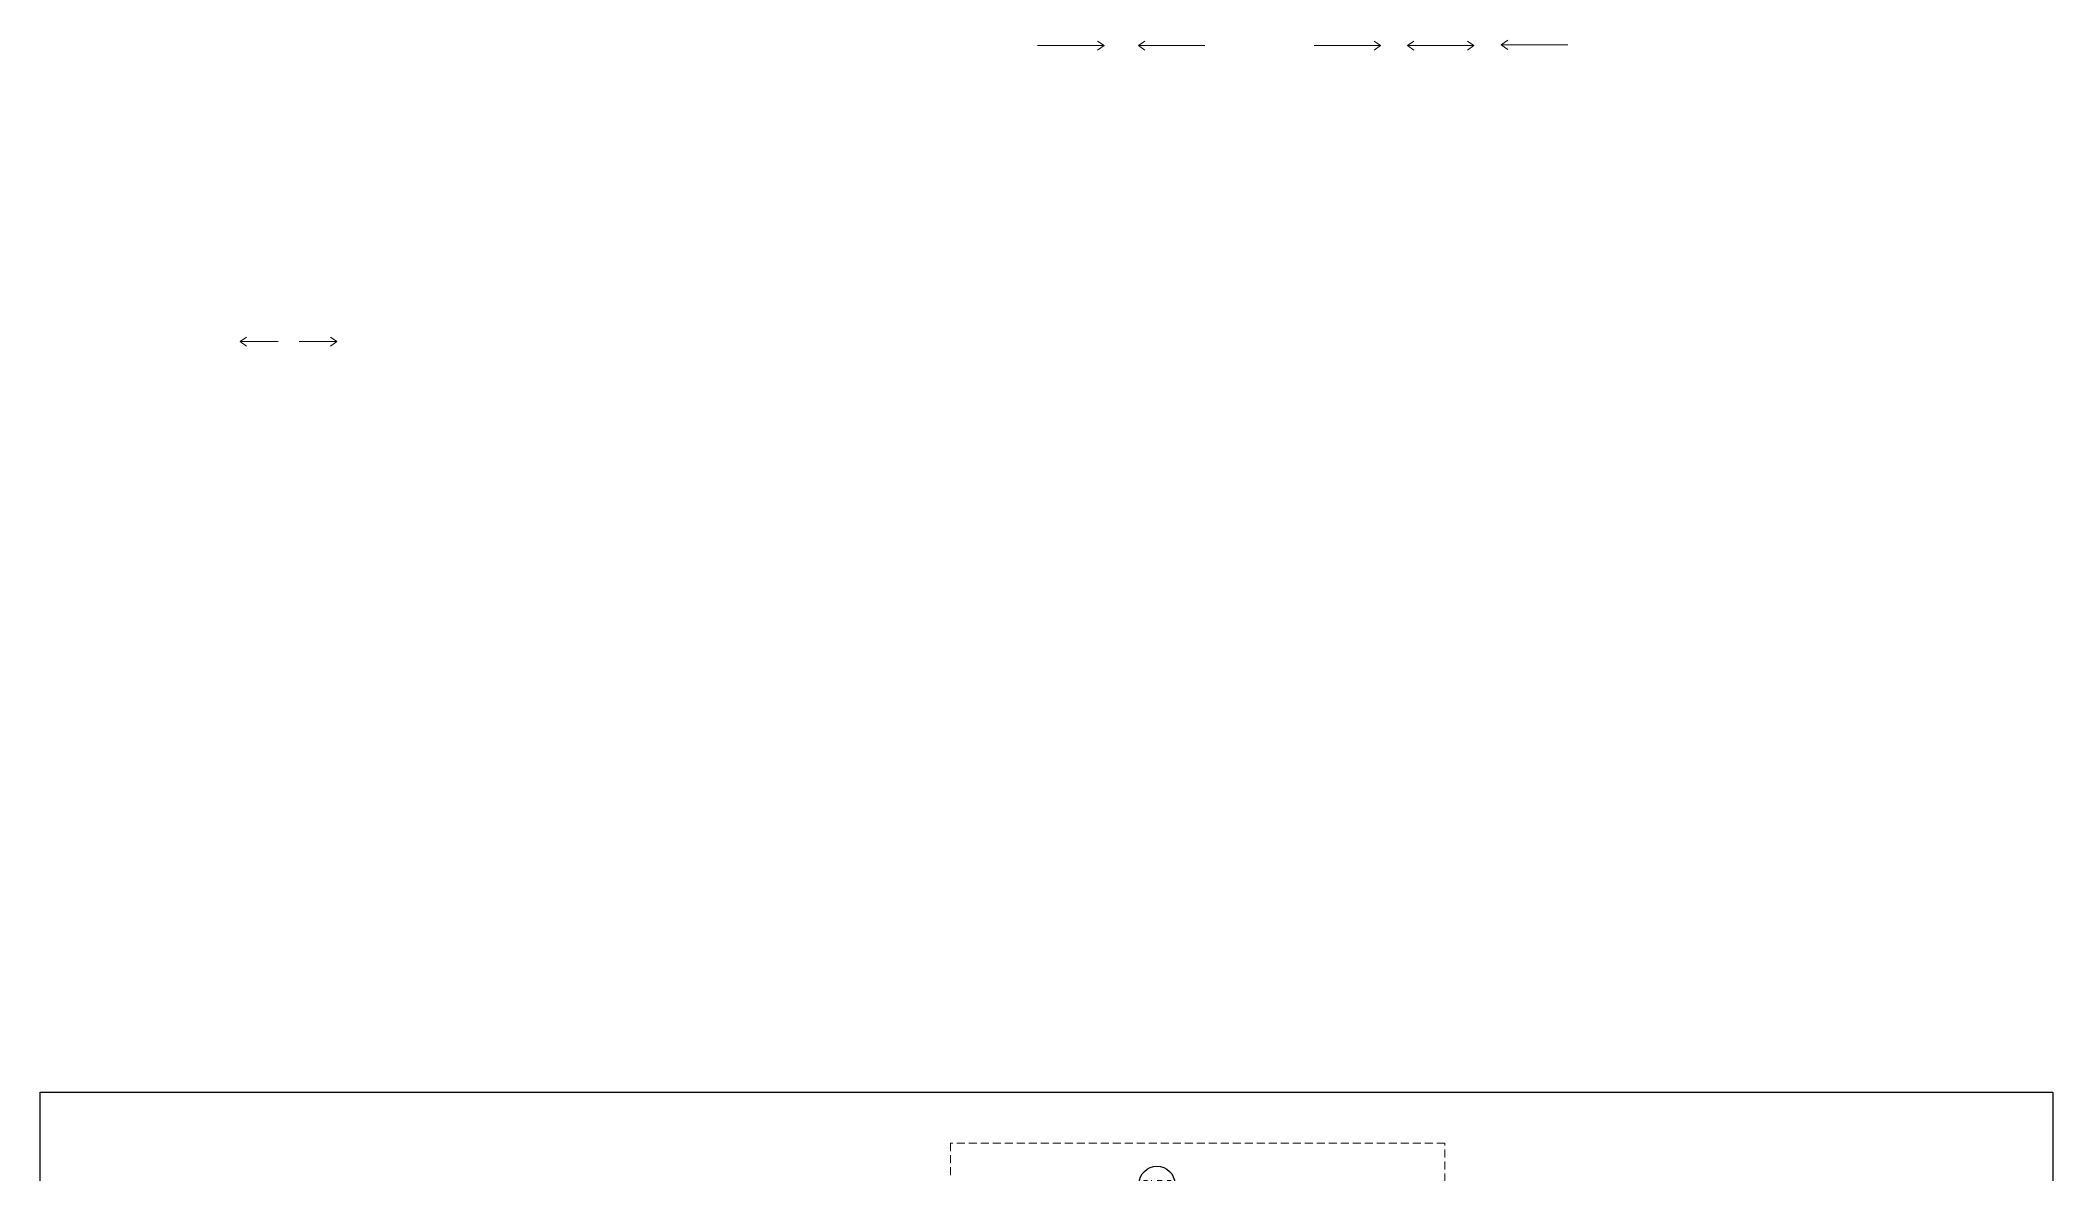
# Model space of a CAD drawing. Header units: inches. Extents: x 211391 to 214260, y -106888 to -102532.
# Drawn here: x 213002 to 214260, y -103619 to -102911 of the extents above; entities that cross this region are included whole.
import ezdxf

# ---------------------------------------------------------------- set-up
doc = ezdxf.new("R2010")
doc.units = ezdxf.units.IN
doc.header["$MEASUREMENT"] = 0
doc.linetypes.add('HIDDEN', pattern=[0.375, 0.25, -0.125])
doc.layers.get('0').update_dxf_attribs({"color": 4})
for name, color, linetype, lineweight in [('DIM', 1, 'Continuous', 9), ('HIDDEN', 8, 'Continuous', 13), ('WORKING', 1, 'Continuous', 9)]:
    doc.layers.add(name, color=color, linetype=linetype, lineweight=lineweight)
doc.styles.add('arial', font='ARIALN.TTF', dxfattribs={"height": 5})
doc.styles.add('STYLE1', font='arial.ttf', dxfattribs={"height": 8})
doc.dimstyles.new('WORKING', dxfattribs={"dimtxt": 5, "dimasz": 1, "dimexe": 1, "dimexo": 1, "dimgap": 1, "dimtad": 1, "dimdec": 1, "dimlunit": 4, "dimtxsty": 'arial', "dimblk": 'OBLIQUE', "dimcen": 0, "dimdle": 1, "dimclrd": 1, "dimclre": 1, "dimclrt": 2, "dimadec": 0, "dimazin": 0, "dimtfac": 0.5, "dimtdec": 1, "dimtmove": 1, "dimatfit": 3, "dimldrblk": 'OBLIQUE', "dimfxl": 1, "dimfrac": 1, "dimlwd": 13, "dimlwe": 13, "dimarcsym": 0})

# ---------------------------------------------------------------- blocks, each defined once
blk = doc.blocks.new('_Oblique')
at = {"color": 0, "linetype": 'ByBlock', "lineweight": -2}
blk.add_line((-0.5, -0.5), (0.5, 0.5), dxfattribs=at)
blk = doc.blocks.new('67k')
at = {"layer": 'Defpoints'}
blk.add_circle((212328.6, -103720.8), 11.1, dxfattribs=at)
at = {"layer": 'Defpoints', "insert": (212339.4, -103718.4), "char_height": 5, "attachment_point": 3, "style": 'STYLE1'}
blk.add_mtext_dynamic_manual_height_columns('\\A1;\\pxqc;GLZ 5', width=21.838, gutter_width=70, heights=[-5.17], dxfattribs=at)

msp = doc.modelspace()

# ---------------------------------------------------------------- linework, layer by layer
at = {"ltscale": 15}
msp.add_lwpolyline([(213002, -103568.2), (214259.8, -103568.2), (214259.8, -105030.1), (213002, -105030.1)], close=True, dxfattribs=at)
at = {"layer": 'HIDDEN', "linetype": 'HIDDEN', "ltscale": 20}
msp.add_lwpolyline([(213819.9, -103924), (213879.9, -103924), (213879.9, -103600), (213570.9, -103600), (213570.9, -103621)], dxfattribs=at)

# ---------------------------------------------------------------- block references
at = {"layer": 'DIM'}
msp.add_blockref('67k', (1371.3, 95.3), dxfattribs=at)

# ---------------------------------------------------------------- leaders
at = {"layer": 'WORKING', "ltscale": 15}
for points in [[(213666.8, -102914.2), (213625.3, -102914.2)], [(213688.3, -102914.2), (213729.8, -102914.2)], [(213839.7, -102914.2), (213798.2, -102914.2)], [(213898, -102914.2), (213856.5, -102914.2)], [(213856.5, -102914.2), (213898, -102914.2)], [(213915.1, -102913.7), (213956.6, -102913.7)], [(213126.9, -103099.1), (213150.6, -103099.1)], [(213187.3, -103099.1), (213163.7, -103099.1)]]:
    msp.add_leader(points, dimstyle='WORKING', override={"dimasz": 4, "dimgap": 0.5, "dimtad": 0, "dimldrblk": 'Open90', "dimfxl": 0.703125}, dxfattribs=at)

doc.saveas('drawing.dxf')
